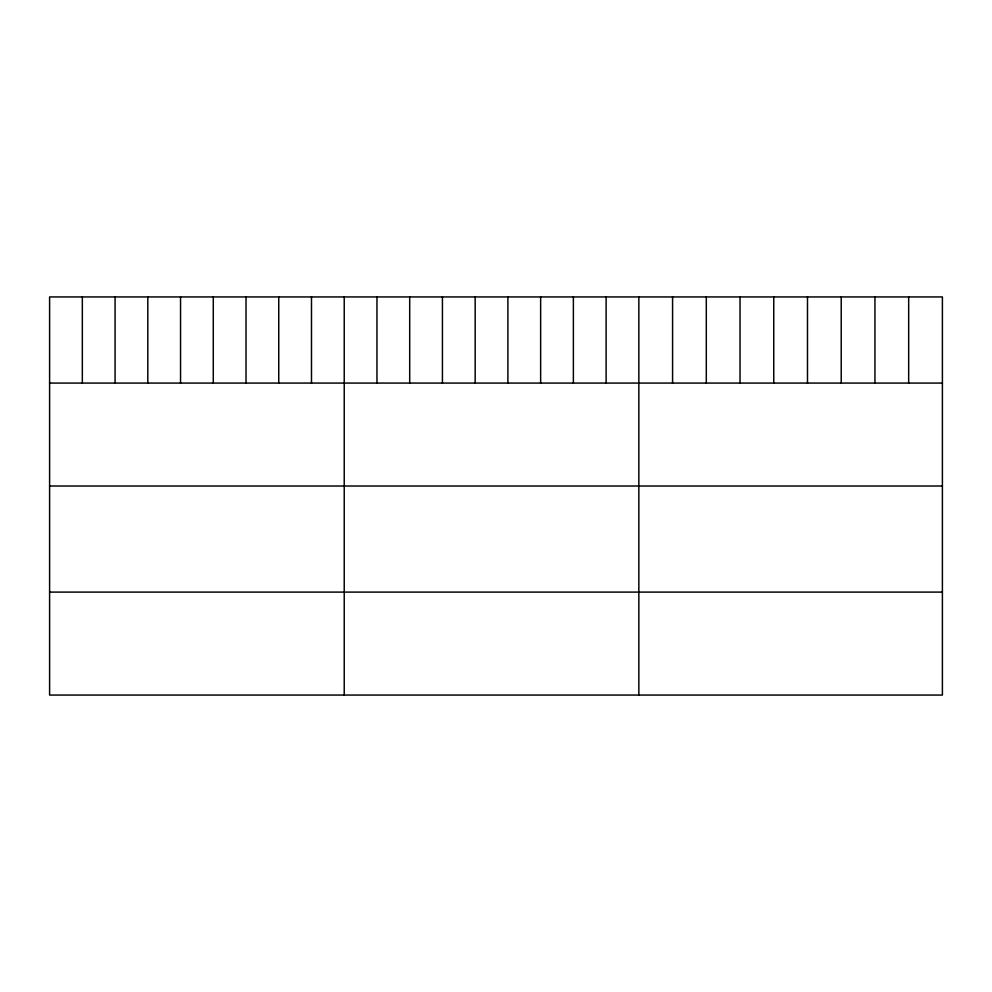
<?xml version="1.0" encoding="UTF-8"?>
<svg xmlns="http://www.w3.org/2000/svg" width="992" height="992" viewBox="0 0 992 992"><rect width="100%" height="100%" fill="white"/><g stroke="black" fill="none" stroke-linecap="round" stroke-linejoin="round"><path stroke-width="1.49" d="M942.4 383.073L942.4 695.057L49.6 695.057L49.6 296.943L942.4 296.943L942.4 383.073L49.6 383.073M49.6 486.018L942.4 486.018M49.6 592.1L942.4 592.1M908.672 296.943L908.672 383.073M874.944 296.943L874.944 383.073M841.216 296.943L841.216 383.073M807.488 296.943L807.488 383.073M773.76 296.943L773.76 383.073M740.032 296.943L740.032 383.073M706.304 296.943L706.304 383.073M672.576 296.943L672.576 383.073M638.848 296.943L638.848 695.057M606.112 296.943L606.112 383.073M573.376 296.943L573.376 383.073M540.64 296.943L540.64 383.073M507.904 296.943L507.904 383.073M475.168 296.943L475.168 383.073M442.432 296.943L442.432 383.073M409.696 296.943L409.696 383.073M376.96 296.943L376.96 383.073M344.224 296.943L344.224 695.057M311.488 296.943L311.488 383.073M278.752 296.943L278.752 383.073M246.016 296.943L246.016 383.073M213.28 296.943L213.28 383.073M180.544 296.943L180.544 383.073M147.808 296.943L147.808 383.073M115.072 296.943L115.072 383.073M82.336 296.943L82.336 383.073"/></g></svg>
